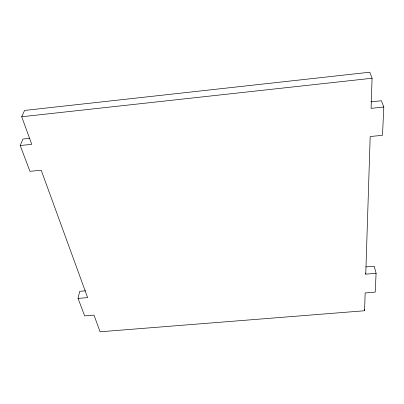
<?xml version="1.0" encoding="UTF-8"?>
<svg xmlns="http://www.w3.org/2000/svg" width="404" height="404" viewBox="0 0 404 404"><rect width="100%" height="100%" fill="white"/><g stroke="black" fill="none" stroke-linecap="round" stroke-linejoin="round"><path stroke-width="0.61" d="M85.592 290.819L79.684 291.324L78.063 298.425L84.678 315.898L94.006 315.13L100.076 331.79L364.585 310.752L365.16 292.935L375.215 292.112L376.084 273.296L374.225 266.206L365.827 266.923M376.084 273.296L365.761 274.164L370.19 136.547L382.487 135.29L383.8 107.004L381.406 100.737L370.771 101.874M78.063 298.425L87.623 297.617L41.198 170.2L29.972 171.352L20.2 145.536L31.764 144.314L21.72 116.751L24.563 110.438L369.771 72.21L372.064 78.24L371.094 108.348L383.8 107.004M20.2 145.536L22.972 139.032L29.578 138.325M21.72 116.751L372.064 78.24M365.474 272.983L365.761 274.164M364.312 309.56L364.585 310.752"/></g></svg>
